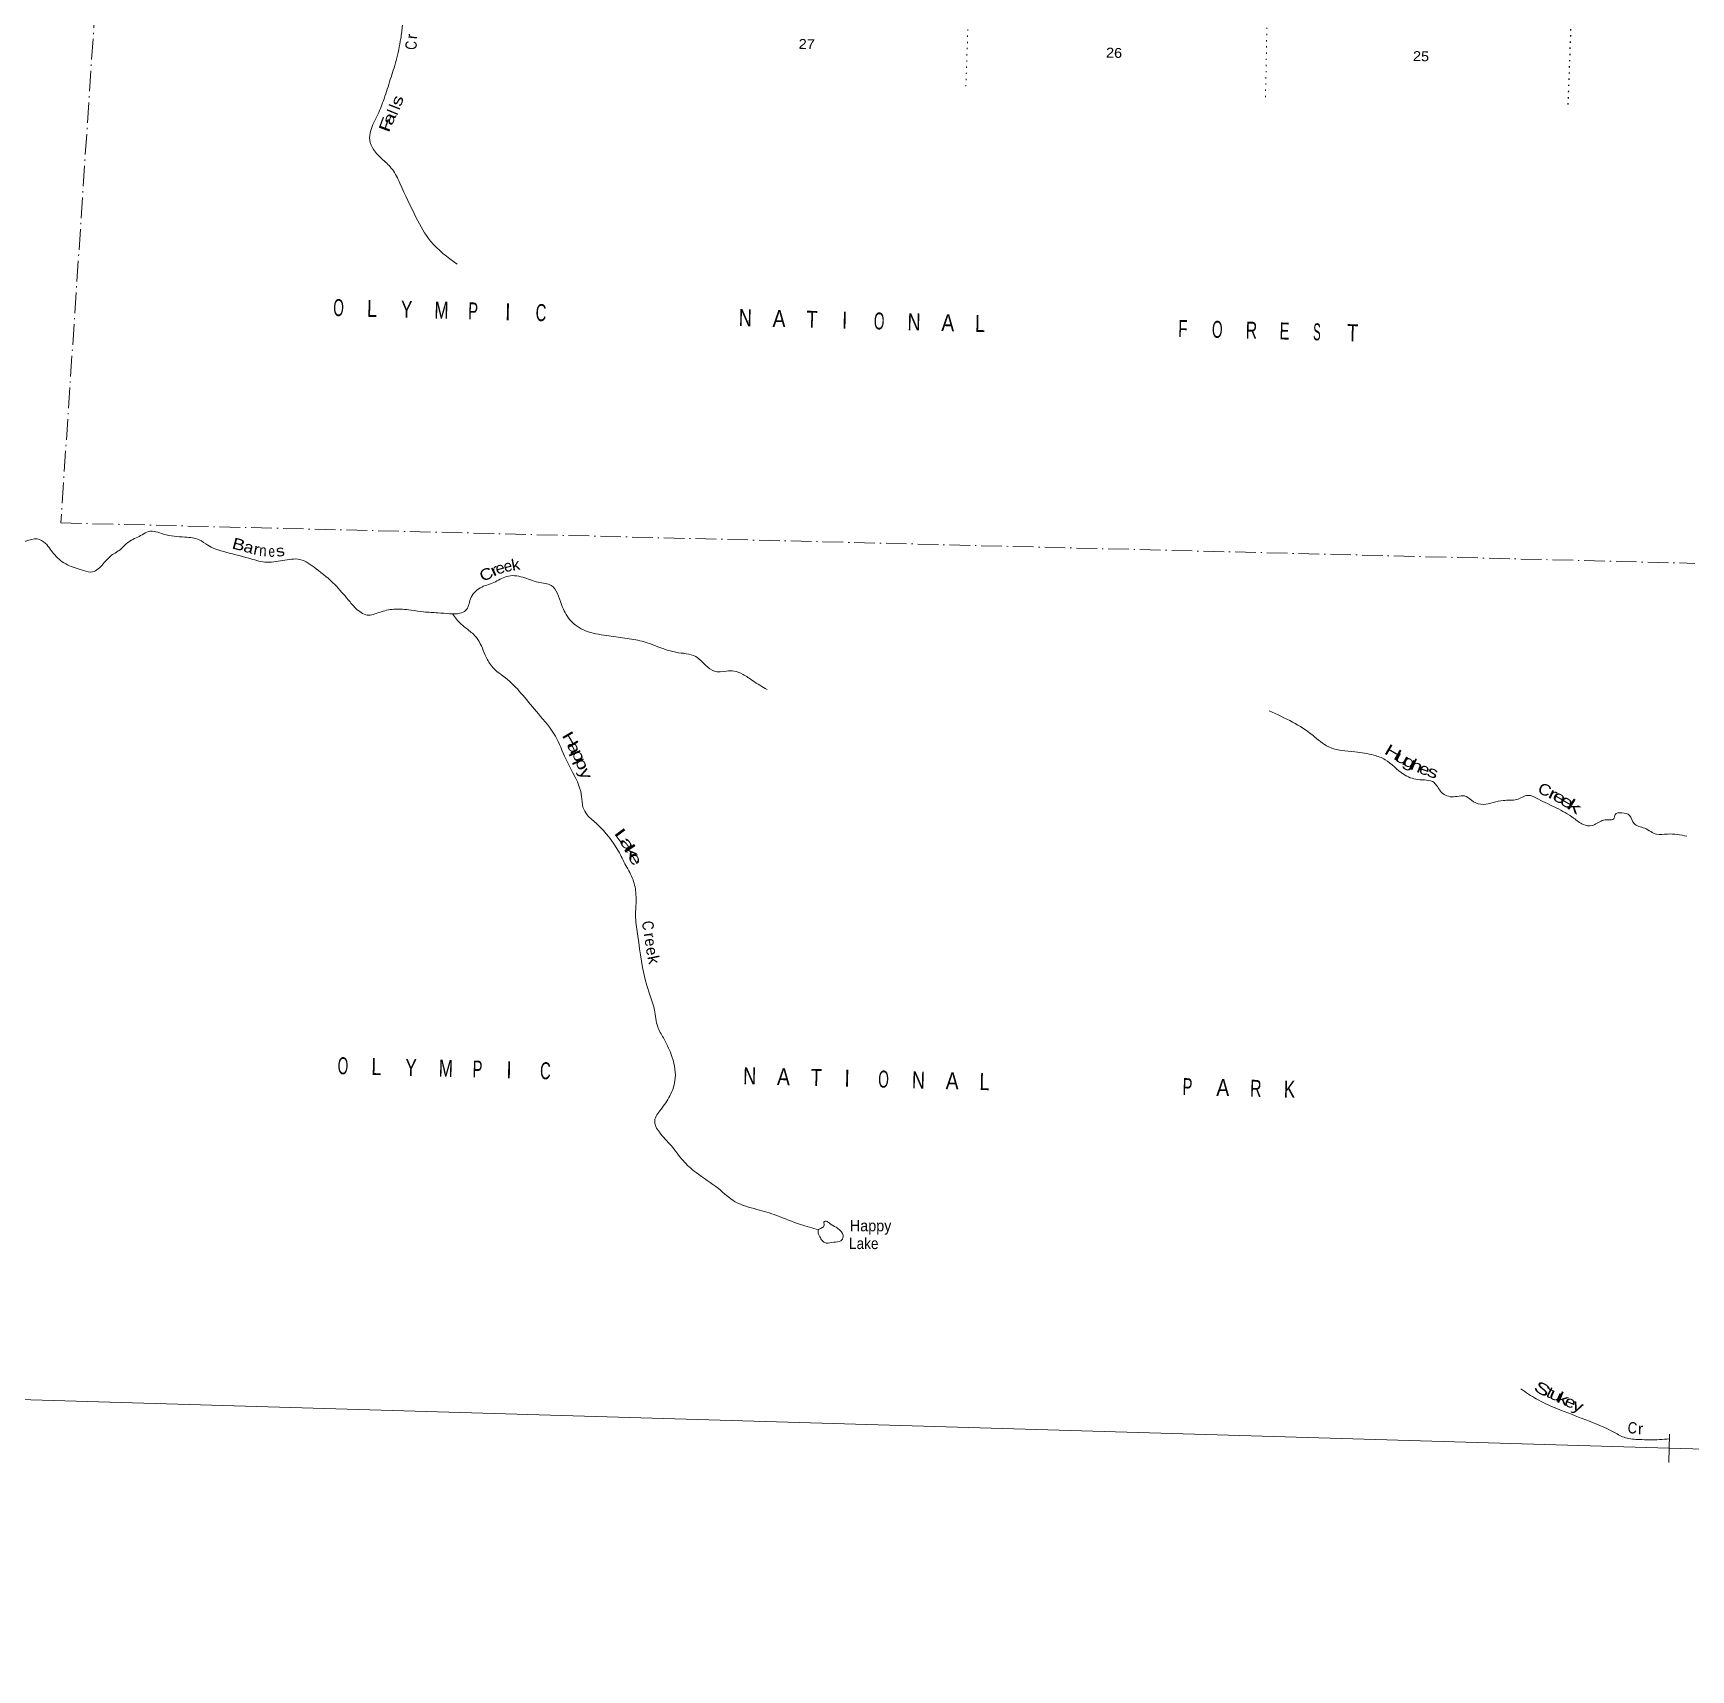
# Model space of a CAD drawing. Header units: feet. Extents: x -739708 to -488887, y 188754 to 379550.
# Drawn here: x -676232 to -646882, y 189004 to 217972 of the extents above; entities that cross this region are included whole.
import ezdxf
from ezdxf.enums import TextEntityAlignment as Align

# ---------------------------------------------------------------- set-up
doc = ezdxf.new("R2010")
doc.units = ezdxf.units.FT
doc.header["$LTSCALE"] = 73
doc.linetypes.add('DOT_DASHED', pattern=[7.7, 5, -1.2, 0.3, -1.2])
doc.linetypes.add('DOTTED', pattern=[1.5, 0.3, -1.2])
for name, color, linetype, lineweight in [('39', 7, 'Continuous', 13), ('4', 7, 'Continuous', 13), ('44', 7, 'DOT_DASHED', 13), ('6', 7, 'DOTTED', 25), ('7', 7, 'DOTTED', 13)]:
    doc.layers.add(name, color=color, linetype=linetype, lineweight=lineweight)
doc.layers.add('41', color=7, linetype='Continuous')

msp = doc.modelspace()

# ---------------------------------------------------------------- linework, layer by layer
at = {"layer": '39'}
for points in [[(-669347.92, 221551.08), (-669342.11, 221344.74), (-669316.95, 221116.08), (-669341, 220923.2), (-669421.15, 220738.08), (-669475.73, 220534.03), (-669466.19, 220386.52), (-669560.1, 220211.9), (-669720.03, 219984.85), (-669805.97, 219807.97), (-669844.37, 219540.91), (-669900.93, 219403.47), (-669980.4, 219240.52), (-669903.62, 219054.65), (-669809.81, 218702.89), (-669710.03, 218348.93), (-669695.17, 218112.51), (-669722.53, 217877.38), (-669807, 217486.68), (-669907.89, 217150.94), (-670018.96, 216811.47), (-670130.18, 216532.51), (-670255.65, 216247.93), (-670270.98, 216076.97), (-670207.59, 215913.7), (-670038.14, 215731.06), (-669872.34, 215560.63), (-669739.05, 215314.55), (-669447.94, 214704.68), (-669195.03, 214291.6), (-668726.7, 213882.05)], [(-677607.98, 209366.37), (-677369.6, 209305.09), (-677077.76, 209241.74), (-676860.17, 209184.69), (-676697.65, 209038.57), (-676524.85, 208964.73), (-676359.32, 208981.87), (-676160.87, 209022.21), (-676016.4, 208943.19), (-675849.71, 208736.43), (-675623.66, 208562.15), (-675341.03, 208460.77), (-675180.82, 208435.72), (-674991.21, 208581.2), (-674847.84, 208728.09)], [(-674847.84, 208728.09), (-674666.95, 208851.66), (-674520.05, 208982.31), (-674405.61, 209039.32), (-674303.35, 209092.68), (-674186.83, 209151.65), (-673924.59, 209107.36), (-673543.97, 209051.39), (-673289.83, 209005.33), (-673139.89, 208907.99), (-672877.55, 208801.17), (-672410.46, 208678.04), (-672128.79, 208610.97), (-671812.04, 208637.62), (-671509.61, 208656.64), (-671222.87, 208492.61), (-670893.37, 208214.34), (-670652.27, 207940.78), (-670521.92, 207795.63), (-670316.43, 207672.4), (-670101.65, 207720.31), (-669844.34, 207777.01), (-669541.02, 207759.7), (-669318.6, 207728.72), (-669065.54, 207712.94), (-668854.76, 207696.44), (-668675.39, 207705.09), (-668575.33, 207752.46), (-668488.53, 207957.55), (-668315.46, 208153.95), (-668077.07, 208249.54), (-667852.45, 208355.64), (-667561.07, 208342.73), (-667290.13, 208253.8), (-667058.47, 208196.33), (-666877.6, 207862.08), (-666727.02, 207589.26), (-666451.33, 207393.3), (-666077.56, 207311.32), (-665755.12, 207261.16), (-665450.84, 207209.54), (-664853.17, 207013.86), (-664501.32, 206938.6), (-664323.03, 206781.91), (-664169.25, 206678.4), (-663957.85, 206682.04), (-663819.01, 206681.85), (-663663.87, 206622.67), (-663490.24, 206510.49), (-663237.5, 206353.55)], [(-668807.9, 207697.11), (-668655.15, 207512.88), (-668537.38, 207416.52), (-668382.77, 207274.67), (-668227.29, 206965.4), (-668118.46, 206774.52), (-667834.15, 206531.91), (-667562.95, 206255.42), (-667287.33, 205926.35), (-666985.56, 205531.95), (-666802.83, 205127.06), (-666521.49, 204461.02), (-666497.04, 204274.73), (-666422.73, 204139.36), (-666242.92, 203966.48), (-665869.11, 203493.25), (-665738.02, 203241.19), (-665611.02, 202987.24), (-665558.58, 202729.51), (-665565.14, 202320.31), (-665525.06, 201988.33), (-665366.83, 201114.28), (-665233.23, 200682.65), (-665173.99, 200384.38), (-665073.27, 200191.73), (-664935.5, 199895.1), (-664863.84, 199477.46), (-664958.02, 199163.69), (-665120.39, 198922.59), (-665227.12, 198724.17), (-665144.92, 198517.97), (-664934.87, 198281.65), (-664725.68, 198017.13), (-664494.66, 197808.41), (-664099, 197522.08), (-663800.36, 197287.1), (-663418.09, 197154.45), (-663069.24, 197047.01), (-662645.61, 196884.86), (-662328.37, 196796.54)], [(-654350.71, 205975.9), (-653932.21, 205777.61), (-653577.16, 205544.95), (-653293.68, 205340.68), (-652829.62, 205249.91), (-652493.29, 205193.27), (-652294.55, 205112.6), (-651968.45, 204854.6), (-651717.74, 204762.25), (-651429.67, 204707.09), (-651313.63, 204554.31), (-651117.45, 204455.56), (-650861.63, 204463.9), (-650731.74, 204369.19), (-650558.13, 204321.55), (-650203.83, 204391.43), (-649963.84, 204408.32), (-649768.43, 204481.02), (-649581.31, 204414.81), (-649264.11, 204259.94), (-648959.77, 204079.24), (-648786.21, 203965.05), (-648631.78, 203948.24), (-648450, 204035.48), (-648346.97, 204048.47), (-648247.9, 204063.6), (-648223.3, 204143.53), (-648103.7, 204172.15), (-647968.29, 204125.67), (-647888.19, 203982.06), (-647699.56, 203899.67), (-647487.55, 203792.37), (-647298.26, 203796.69), (-646952.18, 203757.91)], [(-662330.38, 196796.6), (-662271.15, 196825.05), (-662225.43, 196872.06), (-662232.17, 196914.62), (-662223.32, 196940.57), (-662190.97, 196945.63), (-662125.87, 196903.31), (-662017.22, 196837.48), (-661942.5, 196780.75), (-661889.62, 196668.22), (-661934.07, 196596.97), (-662055.56, 196572.44), (-662190.82, 196558.41), (-662242.35, 196584.18), (-662294.52, 196654.34), (-662321.24, 196701.54), (-662332.31, 196734.14), (-662328.37, 196796.54)], [(-649890.64, 193975.28), (-649618.35, 193799.59), (-649255.41, 193627.19), (-648234.09, 193204.82), (-648039.73, 193112.18), (-647791.18, 193080.4), (-647437.04, 193079.7), (-647261.48, 193091.52)]]:
    msp.add_spline(points, degree=3, dxfattribs=at)
at = {"layer": '4'}
for q in [(-647272.03, 192676.33), (-647264.98, 192926.24), (-647264.98, 192926.24), (-647264.98, 192926.24)]:
    msp.add_line((-647257.93, 193176.13), q, dxfattribs=at)
msp.add_lwpolyline([(-534936.22, 373877.7), (-519702.48, 373516.18), (-489136.84, 372822.34), (-493183.05, 189004.41), (-524001.53, 189704), (-554819.03, 190445.97), (-585635.48, 191230.33), (-616450.82, 192057.09), (-647264.98, 192926.23), (-678077.93, 193837.75), (-708889.59, 194791.67), (-739699.92, 195787.95)], dxfattribs=at)
msp.add_lwpolyline([(-534936.22, 373877.7), (-519702.48, 373516.18), (-489136.84, 372822.34), (-493183.05, 189004.41), (-524001.53, 189704), (-554819.03, 190445.97), (-585635.48, 191230.33), (-616450.82, 192057.09), (-647264.98, 192926.23), (-678077.93, 193837.75), (-708889.59, 194791.67), (-739699.92, 195787.95)], dxfattribs=at)
at = {"layer": '44'}
msp.add_lwpolyline([(-674925.23, 222513.98), (-675022.56, 220112.11), (-675741.68, 209303.89), (-646812.45, 208588.14)], dxfattribs=at)
at = {"layer": '6'}
msp.add_lwpolyline([(-648018.81, 238905.48), (-648004.86, 235029.97), (-648180.35, 229787.64), (-648499.96, 224569.88), (-648962.32, 219356.46), (-649061.59, 216654.97)], dxfattribs=at)
at = {"layer": '7'}
for points in [[(-658706.46, 239217.83), (-658744.35, 235232.12), (-658780.44, 230007.74), (-658877.85, 224817.49), (-659629.67, 219679.44), (-659718.52, 216989.74)], [(-653289.33, 239058.88), (-653337.59, 235091.6), (-653343.9, 229723.11), (-653688.99, 224592.84), (-654359.22, 219490.63), (-654413.08, 216826.08)]]:
    msp.add_lwpolyline(points, dxfattribs=at)

# ---------------------------------------------------------------- texts
at = {"layer": '41'}
for s, rotation, width, p in [('C', 85.821, 0.8, (-669441.36, 217748.88)), ('s', 71.805, 1.35, (-669694.05, 216746.31)), ('F', 69.462, 1.55, (-669891.57, 216316.32)), ('a', 66.219, 1.4, (-669838.93, 216419.04)), ('B', 345.255, 1.25, (-672616.62, 208826.94)), ('a', 345.011, 1.15, (-672438.25, 208778.22)), ('r', 348.517, 1.1, (-672296.13, 208740.63)), ('n', 357.024, 0.9, (-672168.47, 208716.55)), ('e', 1.587, 0.75, (-672005.42, 208703.74)), ('s', 10.233, 1.15, (-671840.33, 208713.16)), ('C', 24.578, 1.2, (-668169.06, 208305.89)), ('r', 25.417, 1.5, (-668024.62, 208378.43)), ('e', 15.614, 1.1, (-667940.74, 208410.15)), ('k', 10.391, 1.1, (-667671.91, 208467.33)), ('H', 300.294, 1.5, (-666805.6, 205417.81)), ('a', 295.151, 1.45, (-666744.99, 205285.57)), ('p', 292.958, 1.4, (-666662.71, 205149.94)), ('H', 329.82, 1.5, (-652201.19, 205157.1)), ('u', 331.664, 1.6, (-652041.02, 205057.69)), ('p', 293.32, 1.4, (-666603.38, 205001.47)), ('y', 293.159, 1.35, (-666537.57, 204829.48)), ('g', 336.392, 1.4, (-651905.94, 204986.03)), ('h', 337.3, 1.35, (-651772.38, 204911.97)), ('e', 340.657, 1.2, (-651627.8, 204852.1)), ('s', 340.198, 1.4, (-651482.85, 204801.24)), ('C', 337.79, 1.15, (-649506.6, 204489.13)), ('r', 334.659, 1.5, (-649364.33, 204420.49)), ('e', 331.821, 1.45, (-649254, 204364.23)), ('e', 329.377, 1.5, (-649125.19, 204287.12)), ('k', 327.701, 1.75, (-648997.22, 204202.14)), ('L', 306.984, 1.8, (-665877.87, 203703.92)), ('a', 304.45, 1.7, (-665790.19, 203567.03)), ('k', 304.332, 1.85, (-665715.1, 203428.5)), ('e', 300.857, 1.5, (-665655.29, 203309.16)), ('C', 277.31, 0.85, (-665443.89, 202165.64)), ('r', 279.15, 1.05, (-665413.07, 201989.87)), ('e', 279.237, 0.95, (-665397.59, 201865.78)), ('k', 281.285, 1.1, (-665342.63, 201553.68)), ('S', 329.67, 1.55, (-649561.06, 193891.15)), ('t', 333.865, 1.25, (-649422.16, 193830.21)), ('u', 336.049, 1.45, (-649311.22, 193779.8)), ('k', 337.426, 1.45, (-649180.87, 193711.6)), ('e', 337.426, 1.25, (-649051.91, 193654.35)), ('y', 337.52, 1.35, (-648916.93, 193586.97)), ('C', 354.458, 0.85, (-647926.55, 193189.02))]:
    msp.add_text(s, height=200, rotation=rotation, dxfattribs=dict(at, width=width)).set_placement(p, align=Align.CENTER)
for s, rotation, p in [('r', 84.228, (-669432.18, 217903.32)), ('l', 67.715, (-669774.05, 216535.62)), ('l', 68.753, (-669737.84, 216630.03)), ('e', 13.591, (-667805.29, 208445.37)), ('e', 280.768, (-665373.4, 201706.72)), ('r', 358.506, (-647775.23, 193170.53))]:
    msp.add_text(s, height=200, rotation=rotation, dxfattribs=at).set_placement(p, align=Align.CENTER)
for s, width, p in [('Happy', 0.95, (-661771.63, 196765.48)), ('Lake', 0.9, (-661786.6, 196451.24))]:
    msp.add_text(s, height=200, dxfattribs=dict(at, width=width)).set_placement(p)
at = {"layer": '44'}
for s, width, p in [('O', 0.6, (-670827.41, 212964.23)), ('L', 0.8, (-670234.68, 212949.55)), ('Y', 0.75, (-669623.05, 212934.42)), ('M', 0.75, (-669005.53, 212919.15)), ('P', 0.65, (-668445.85, 212905.3)), ('I', 0.85, (-667830.92, 212891.49)), ('C', 0.65, (-667243.86, 212875.57)), ('N', 0.8, (-663626.06, 212786.05)), ('A', 0.85, (-663027.42, 212771.24)), ('T', 0.8, (-662445.31, 212756.84)), ('I', 0.85, (-661867.12, 212743.38)), ('O', 0.6, (-661256.3, 212727.42)), ('N', 0.8, (-660638.77, 212712.14)), ('A', 0.85, (-660040.13, 212697.33)), ('L', 0.8, (-659468.66, 212683.19)), ('F', 0.65, (-655880.38, 212594.42)), ('O', 0.6, (-655269.93, 212579.31)), ('R', 0.7, (-654665.39, 212564.35)), ('E', 0.65, (-654079.75, 212549.86)), ('S', 0.5, (-653505.9, 212535.67)), ('T', 0.8, (-652874.2, 212520.04)), ('O', 0.6, (-670749.72, 199546.14)), ('L', 0.8, (-670156.99, 199531.47)), ('Y', 0.75, (-669545.37, 199516.34)), ('M', 0.75, (-668927.84, 199501.07)), ('P', 0.65, (-668368.16, 199487.22)), ('I', 0.85, (-667809.67, 199473.4)), ('C', 0.65, (-667166.17, 199457.48)), ('N', 0.8, (-663548.37, 199367.97)), ('A', 0.85, (-662949.73, 199353.15)), ('T', 0.8, (-662367.62, 199338.75)), ('I', 0.85, (-661823.3, 199325.29)), ('O', 0.6, (-661178.61, 199309.34)), ('N', 0.8, (-660561.08, 199294.06)), ('A', 0.85, (-659962.45, 199279.24)), ('L', 0.8, (-659390.97, 199265.1)), ('P', 0.65, (-655797.97, 199176.21)), ('A', 0.85, (-655170.99, 199160.7)), ('R', 0.7, (-654587.7, 199146.26)), ('K', 0.75, (-653991.43, 199131.51))]:
    msp.add_text(s, height=300, rotation=358.583, dxfattribs=dict(at, width=width)).set_placement(p, align=Align.CENTER)
at = {"layer": '7', "width": 1.1}
for s, p in [('27', (-662681.72, 217695.32)), ('26', (-657239.81, 217541.05)), ('25', (-651804.92, 217480.53))]:
    msp.add_text(s, height=175, rotation=358.255, dxfattribs=at).set_placement(p)

doc.saveas('drawing.dxf')
